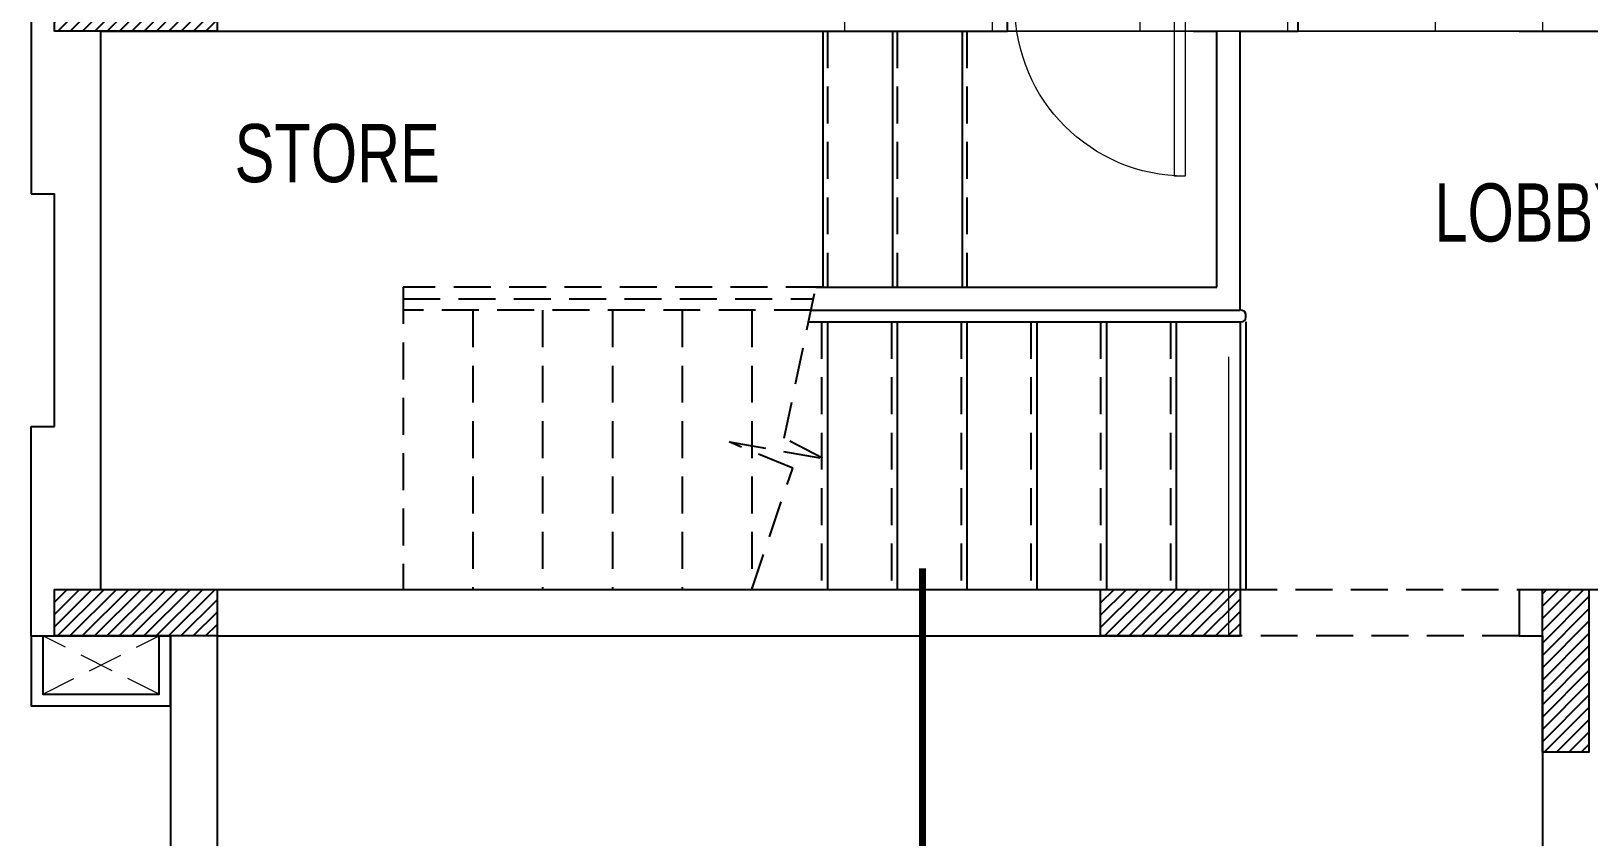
# Model space of a CAD drawing. Header units: centimetres. Extents: x 7997 to 116674, y 1017 to 13844.
# Drawn here: x 99638 to 100308, y 9261 to 9607 of the extents above; entities that cross this region are included whole.
import ezdxf

# ---------------------------------------------------------------- set-up
doc = ezdxf.new("R2010")
doc.units = ezdxf.units.CM
doc.header["$LTSCALE"] = 200
for name, pattern in [('A-106-Typical Floor Plan$0$HIDDEN', [0.375, 0.25, -0.125]), ('CENTER2', [1.125, 0.75, -0.125, 0.125, -0.125]), ('DASHED', [0.75, 0.5, -0.25]), ('HIDDEN2', [4.7625, 3.175, -1.5875])]:
    doc.linetypes.add(name, pattern=pattern)
for name, color, linetype in [('AXIS', 9, 'CENTER2'), ('COL', 1, 'Continuous'), ('DIM', 11, 'Continuous'), ('STEPS', 7, 'Continuous'), ('WIN', 6, 'Continuous'), ('Z-RUBBER', 8, 'Continuous')]:
    doc.layers.add(name, color=color, linetype=linetype)
for name, color, linetype, lineweight in [('FIXTURE', 6, 'Continuous', 13), ('HAT', 8, 'Continuous', 9), ('TEXT', 6, 'Continuous', 18), ('WALL', 3, 'Continuous', 25)]:
    doc.layers.add(name, color=color, linetype=linetype, lineweight=lineweight)
doc.styles.add('style8', font='swisscl.ttf', dxfattribs={"width": 0.8})
pattern_1 = [(45, (-39757.2027, -54636.4848), (-2.65165043, 2.65165043), [])]

# ---------------------------------------------------------------- blocks, each defined once
blk = doc.blocks.new('A$C414D25BB')
at = {"layer": 'Z-RUBBER', "ltscale": 0.05}
h = blk.add_hatch(dxfattribs=at)
h.set_pattern_fill('ANSI31', color=256, style=0)
h.set_pattern_definition([(45, (-21734.0303, -7392.24753), (-0.08838834765, 0.08838834765), [])])
h.paths.add_polyline_path([(0.114, 0.0618, -5.138733), (0.1155, 0.0618), (0.1155, 0.0603), (0.1162, 0.0603), (0.1155, 0.0581), (0.1162, 0.0581), (0.1147, 0.0556), (0.1132, 0.0581), (0.114, 0.0581), (0.1132, 0.0603), (0.114, 0.0603)])
at = {"layer": 'FIXTURE'}
for p, q in [((0.8572, 0.9156), (0.8572, 0.1156)), ((0.9072, 0.9156), (0.8572, 0.9156)), ((0.9072, 0.1156), (0.9072, 0.9156)), ((0.1072, 0.1156), (0.0722, 0.1156)), ((0.0722, 0.1156), (0.0722, 0.0156)), ((0.1072, 0.1156), (0.1072, 0.0616)), ((0.8572, 0.1156), (0.9072, 0.1156)), ((0.9072, 0.1156), (0.9472, 0.1156)), ((0.9072, 0.1156), (0.9072, 0.0616)), ((0.9472, 0.1156), (0.9472, 0.0156)), ((0.1222, 0.0156), (0.0722, 0.0156)), ((0.1192, 0.0616), (0.1072, 0.0616)), ((0.1122, 0.0616), (0.1222, 0.0616)), ((0.1222, 0.0616), (0.1222, 0.0156)), ((0.9072, 0.0616), (0.8972, 0.0616)), ((0.8972, 0.0616), (0.8972, 0.0156)), ((0.8972, 0.0156), (0.9472, 0.0156))]:
    blk.add_line(p, q, dxfattribs=at)
blk.add_lwpolyline([(0.9055, 0.0616), (0.904, 0.0616)], dxfattribs=at)
blk.add_arc((0.9072, 0.1156), 0.8, 90, 180, dxfattribs=at)
blk = doc.blocks.new('05-GF COLUMNS-Essa', base_point=(34188.06, 8657))
at = {"layer": 'COL', "ltscale": 0.05}
h = blk.add_hatch(dxfattribs=at)
h.set_pattern_fill('ANSI31', color=8, scale=30)
h.set_pattern_definition(pattern_1)
h.paths.add_polyline_path([(34238.06, 9587), (34168.06, 9587), (34168.06, 9607), (34238.06, 9607)])
h = blk.add_hatch(dxfattribs=at)
h.set_pattern_fill('ANSI31', color=8, scale=30)
h.set_pattern_definition(pattern_1)
h.paths.add_polyline_path([(34238.06, 9327), (34168.06, 9327), (34168.06, 9347), (34238.06, 9347)])
h = blk.add_hatch(dxfattribs=at)
h.set_pattern_fill('ANSI31', color=8, scale=30)
h.set_pattern_definition([(45, (84403.0126, 12699.296), (-2.65165043, 2.65165043), [])])
h.paths.add_polyline_path([(34678.06, 9327), (34618.06, 9327), (34618.06, 9347), (34678.06, 9347)])
h = blk.add_hatch(dxfattribs=at)
h.set_pattern_fill('ANSI31', color=8, scale=30)
h.set_pattern_definition(pattern_1)
h.paths.add_polyline_path([(34808.06, 9347), (34828.06, 9347), (34828.06, 9277), (34808.06, 9277)])
at = {"layer": 'COL'}
for points in [[(34238.06, 9587), (34168.06, 9587), (34168.06, 9607), (34238.06, 9607)], [(34238.06, 9327), (34168.06, 9327), (34168.06, 9347), (34238.06, 9347)], [(34678.06, 9327), (34618.06, 9327), (34618.06, 9347), (34678.06, 9347)], [(34808.06, 9347), (34828.06, 9347), (34828.06, 9277), (34808.06, 9277)]]:
    blk.add_lwpolyline(points, close=True, dxfattribs=at)
blk = doc.blocks.new('02-GROUND FLOOR PLAN-selattin', base_point=(28755.36, 25545.28))
at = {"layer": 'HAT', "ltscale": 0.15}
blk.add_line((28200.36, 24950.28), (28295.36, 24950.28), dxfattribs=at)
at = {"layer": 'HAT', "linetype": 'DASHED', "ltscale": 0.15}
for p, q in [((27710.36, 24665.28), (27660.36, 24690.28)), ((27660.36, 24665.28), (27710.36, 24690.28))]:
    blk.add_line(p, q, dxfattribs=at)
at = {"layer": 'STEPS'}
for p, q in [((27995.86, 24950.28), (27995.86, 24840.28)), ((28025.86, 24950.28), (28025.86, 24840.28)), ((28055.86, 24950.28), (28055.86, 24840.28)), ((27989.73, 24825.28), (28175.86, 24825.28)), ((27997.86, 24825.28), (27997.86, 24710.28)), ((28027.86, 24825.28), (28027.86, 24710.28)), ((28057.86, 24825.28), (28057.86, 24710.28)), ((28087.86, 24825.28), (28087.86, 24710.28)), ((28117.86, 24825.28), (28117.86, 24710.28)), ((28147.86, 24825.28), (28147.86, 24710.28)), ((28177.86, 24827.28), (28177.86, 24828.28)), ((28177.86, 24825.28), (28177.86, 24710.28))]:
    blk.add_line(p, q, dxfattribs=at)
at = {"layer": 'STEPS', "color": 8, "linetype": 'HIDDEN2', "ltscale": 0.025}
for p, q in [((27997.86, 24950.28), (27997.86, 24840.28)), ((28027.86, 24950.28), (28027.86, 24840.28)), ((28057.86, 24950.28), (28057.86, 24840.28)), ((27815.36, 24840.28), (27815.36, 24710.28)), ((27995.89, 24840.28), (27815.36, 24840.28)), ((27815.36, 24835.28), (27991.84, 24835.28)), ((27990.78, 24830.28), (27815.36, 24830.28)), ((27845.36, 24830.28), (27845.36, 24710.28)), ((27875.36, 24830.28), (27875.36, 24710.28)), ((27905.36, 24830.28), (27905.36, 24710.28)), ((27935.36, 24830.28), (27935.36, 24710.28)), ((27965.36, 24830.28), (27965.36, 24710.28)), ((27995.36, 24825.28), (27995.36, 24710.28)), ((28025.36, 24825.28), (28025.36, 24710.28)), ((28055.36, 24825.28), (28055.36, 24710.28)), ((28085.36, 24825.28), (28085.36, 24710.28)), ((28115.36, 24825.28), (28115.36, 24710.28)), ((28145.36, 24825.28), (28145.36, 24710.28)), ((28175.36, 24825.28), (28175.36, 24710.28)), ((28175.36, 24710.28), (28295.36, 24710.28)), ((28295.36, 24690.28), (28175.36, 24690.28))]:
    blk.add_line(p, q, dxfattribs=at)
blk.add_lwpolyline([(27965.36, 24710.28), (27982.91, 24762.42), (27955.56, 24773.71), (27995.69, 24766.72), (27979.23, 24775.31), (27992.89, 24840.28)], dxfattribs=at)
at = {"layer": 'STEPS'}
for centre, start, end in [((28175.86, 24828.28), 0, 90), ((28175.86, 24827.28), 270, 0)]:
    blk.add_arc(centre, 2, start, end, dxfattribs=at)
at = {"layer": 'WALL', "ltscale": 150}
for p, q in [((27655.36, 24970.28), (27655.36, 24880.28)), ((27655.36, 24880.28), (27665.36, 24880.28)), ((27655.36, 24690.28), (27655.36, 24780.28)), ((27655.36, 24780.28), (27665.36, 24780.28))]:
    blk.add_line(p, q, dxfattribs=at)
at = {"layer": 'WALL'}
for p, q in [((28075.36, 24950.28), (28075.36, 24970.28)), ((28200.36, 24950.28), (28200.36, 24970.28)), ((27685.36, 24710.28), (27685.36, 24950.28)), ((27685.36, 24950.28), (28075.36, 24950.28)), ((28155.36, 24950.28), (28165.36, 24950.28)), ((28165.36, 24840.28), (28165.36, 24950.28)), ((28175.36, 24950.28), (28200.36, 24950.28)), ((28175.36, 24830.28), (28175.36, 24950.28)), ((28295.36, 24950.28), (28332.86, 24950.28)), ((27665.36, 24780.28), (27665.36, 24880.28)), ((27992.94, 24840.28), (28165.36, 24840.28)), ((27990.83, 24830.28), (28175.36, 24830.28)), ((27685.36, 24710.28), (28175.36, 24710.28)), ((28175.36, 24710.28), (28175.36, 24690.28)), ((28295.36, 24710.28), (28332.86, 24710.28)), ((28295.36, 24710.28), (28295.36, 24690.28)), ((27655.36, 24690.28), (27715.36, 24690.28)), ((27715.36, 24690.28), (27715.36, 24550.28)), ((27735.36, 24690.28), (27735.36, 24550.28)), ((27735.36, 24690.28), (28175.36, 24690.28)), ((28295.36, 24690.28), (28305.36, 24690.28)), ((28305.36, 24690.28), (28305.36, 24220.28))]:
    blk.add_line(p, q, dxfattribs=at)
at = {"layer": 'WIN'}
for points in [[(27655.36, 24690.28), (27655.36, 24660.28), (27715.36, 24660.28), (27715.36, 24690.28)], [(27660.36, 24690.28), (27660.36, 24665.28), (27710.36, 24665.28), (27710.36, 24690.28)]]:
    blk.add_lwpolyline(points, dxfattribs=at)
at = {"color": 6, "ltscale": 2}
blk.add_blockref('05-GF COLUMNS-Essa', (27685.36, 24020.28), dxfattribs=at)
at = {"layer": 'WALL', "color": 0, "xscale": -91.42857143015134, "yscale": 91.42857143015134, "zscale": 91.42857143015134, "rotation": 180}
blk.add_blockref('A$C414D25BB', (28068.75, 24971.71), dxfattribs=at)
at = {"layer": 'TEXT', "style": 'style8'}
for s, p in [('STORE', (27742.87, 24885.35)), ('LOBBY', (28258.91, 24859.84))]:
    blk.add_text(s, height=25, dxfattribs=at).set_placement(p)

msp = doc.modelspace()

# ---------------------------------------------------------------- hatches: boundary and pattern name
at = {"layer": 'HAT'}
h = msp.add_hatch(dxfattribs=at)
h.set_pattern_fill('ANSI37', color=8, scale=20, angle=45)
h.set_pattern_definition([(90, (99988.45, 9607), (-63.5, 1e-14), []), (180, (99988.45, 9607), (-1e-14, -63.5), [])])
h.paths.add_polyline_path([(99988.4488, 10042.002), (100288.4488, 10042.002), (100288.4488, 9607.002), (99988.4488, 9607.002)])

# ---------------------------------------------------------------- linework, layer by layer
at = {"layer": 'AXIS', "ltscale": 0.5, "const_width": 3}
msp.add_lwpolyline([(100021.807, 8777.1561), (100021.807, 9376.0538)], dxfattribs=at)
at = {"layer": 'HAT'}
msp.add_line((100153.4488, 9467.002), (100153.4488, 9347.002), dxfattribs=at)
msp.add_lwpolyline([(99988.4488, 10042.002), (100288.4488, 10042.002), (100288.4488, 9607.002), (99988.4488, 9607.002)], close=True, dxfattribs=at)
at = {"layer": 'WALL', "color": 8, "linetype": 'A-106-Typical Floor Plan$0$HIDDEN', "ltscale": 0.3}
msp.add_line((100158.4488, 9467.002), (100158.4488, 9347.002), dxfattribs=at)

# ---------------------------------------------------------------- next in the draw order: block references
at = {"layer": 'DIM', "linetype": 'Continuous'}
msp.add_blockref('02-GROUND FLOOR PLAN-selattin', (100738.4488, 10202.002), dxfattribs=at)

doc.saveas('drawing.dxf')
